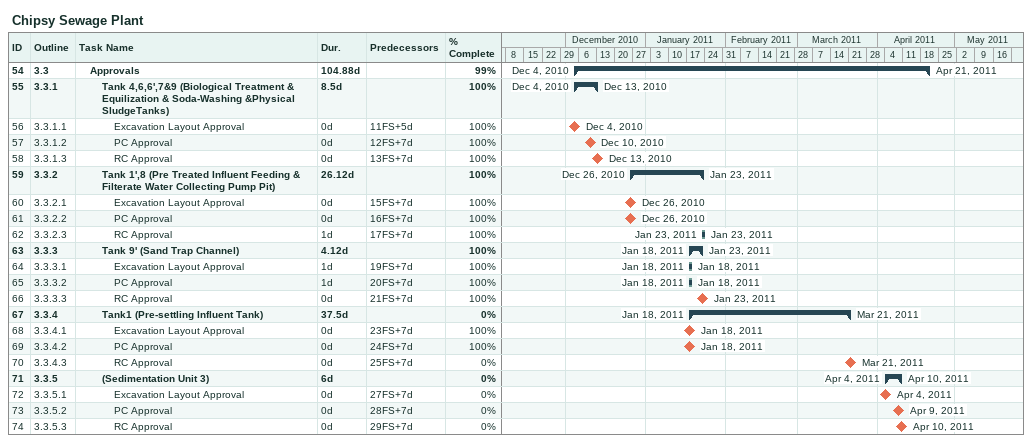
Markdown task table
Chipsy Sewage Plant

| ID | WBS | Task | Duration | Start | Finish | Predecessors | % complete |
|---|---|---|---|---|---|---|---|
| 54 | 3.3 | **Approvals** | 104.88d | 2010-12-04 | 2011-04-21 |  | 99 |
| 55 | 3.3.1 | **Tank 4,6,6',7&9 (Biological Treatment & Equilization & Soda-Washing &Physical SludgeTanks)** | 8.5d | 2010-12-04 | 2010-12-13 |  | 100 |
| 56 | 3.3.1.1 | Excavation Layout Approval | 0d | 2010-12-04 | 2010-12-04 | 11FS+5d | 100 |
| 57 | 3.3.1.2 | PC Approval | 0d | 2010-12-10 | 2010-12-10 | 12FS+7d | 100 |
| 58 | 3.3.1.3 | RC Approval | 0d | 2010-12-13 | 2010-12-13 | 13FS+7d | 100 |
| 59 | 3.3.2 | **Tank 1',8 (Pre Treated Influent Feeding & Filterate Water Collecting Pump Pit)** | 26.12d | 2010-12-26 | 2011-01-23 |  | 100 |
| 60 | 3.3.2.1 | Excavation Layout Approval | 0d | 2010-12-26 | 2010-12-26 | 15FS+7d | 100 |
| 61 | 3.3.2.2 | PC Approval | 0d | 2010-12-26 | 2010-12-26 | 16FS+7d | 100 |
| 62 | 3.3.2.3 | RC Approval | 1d | 2011-01-23 | 2011-01-23 | 17FS+7d | 100 |
| 63 | 3.3.3 | **Tank 9' (Sand Trap Channel)** | 4.12d | 2011-01-18 | 2011-01-23 |  | 100 |
| 64 | 3.3.3.1 | Excavation Layout Approval | 1d | 2011-01-18 | 2011-01-18 | 19FS+7d | 100 |
| 65 | 3.3.3.2 | PC Approval | 1d | 2011-01-18 | 2011-01-18 | 20FS+7d | 100 |
| 66 | 3.3.3.3 | RC Approval | 0d | 2011-01-23 | 2011-01-23 | 21FS+7d | 100 |
| 67 | 3.3.4 | **Tank1 (Pre-settling Influent Tank)** | 37.5d | 2011-01-18 | 2011-03-21 |  | 0 |
| 68 | 3.3.4.1 | Excavation Layout Approval | 0d | 2011-01-18 | 2011-01-18 | 23FS+7d | 100 |
| 69 | 3.3.4.2 | PC Approval | 0d | 2011-01-18 | 2011-01-18 | 24FS+7d | 100 |
| 70 | 3.3.4.3 | RC Approval | 0d | 2011-03-21 | 2011-03-21 | 25FS+7d | 0 |
| 71 | 3.3.5 | **(Sedimentation Unit 3)** | 6d | 2011-04-04 | 2011-04-10 |  | 0 |
| 72 | 3.3.5.1 | Excavation Layout Approval | 0d | 2011-04-04 | 2011-04-04 | 27FS+7d | 0 |
| 73 | 3.3.5.2 | PC Approval | 0d | 2011-04-09 | 2011-04-09 | 28FS+7d | 0 |
| 74 | 3.3.5.3 | RC Approval | 0d | 2011-04-10 | 2011-04-10 | 29FS+7d | 0 |
